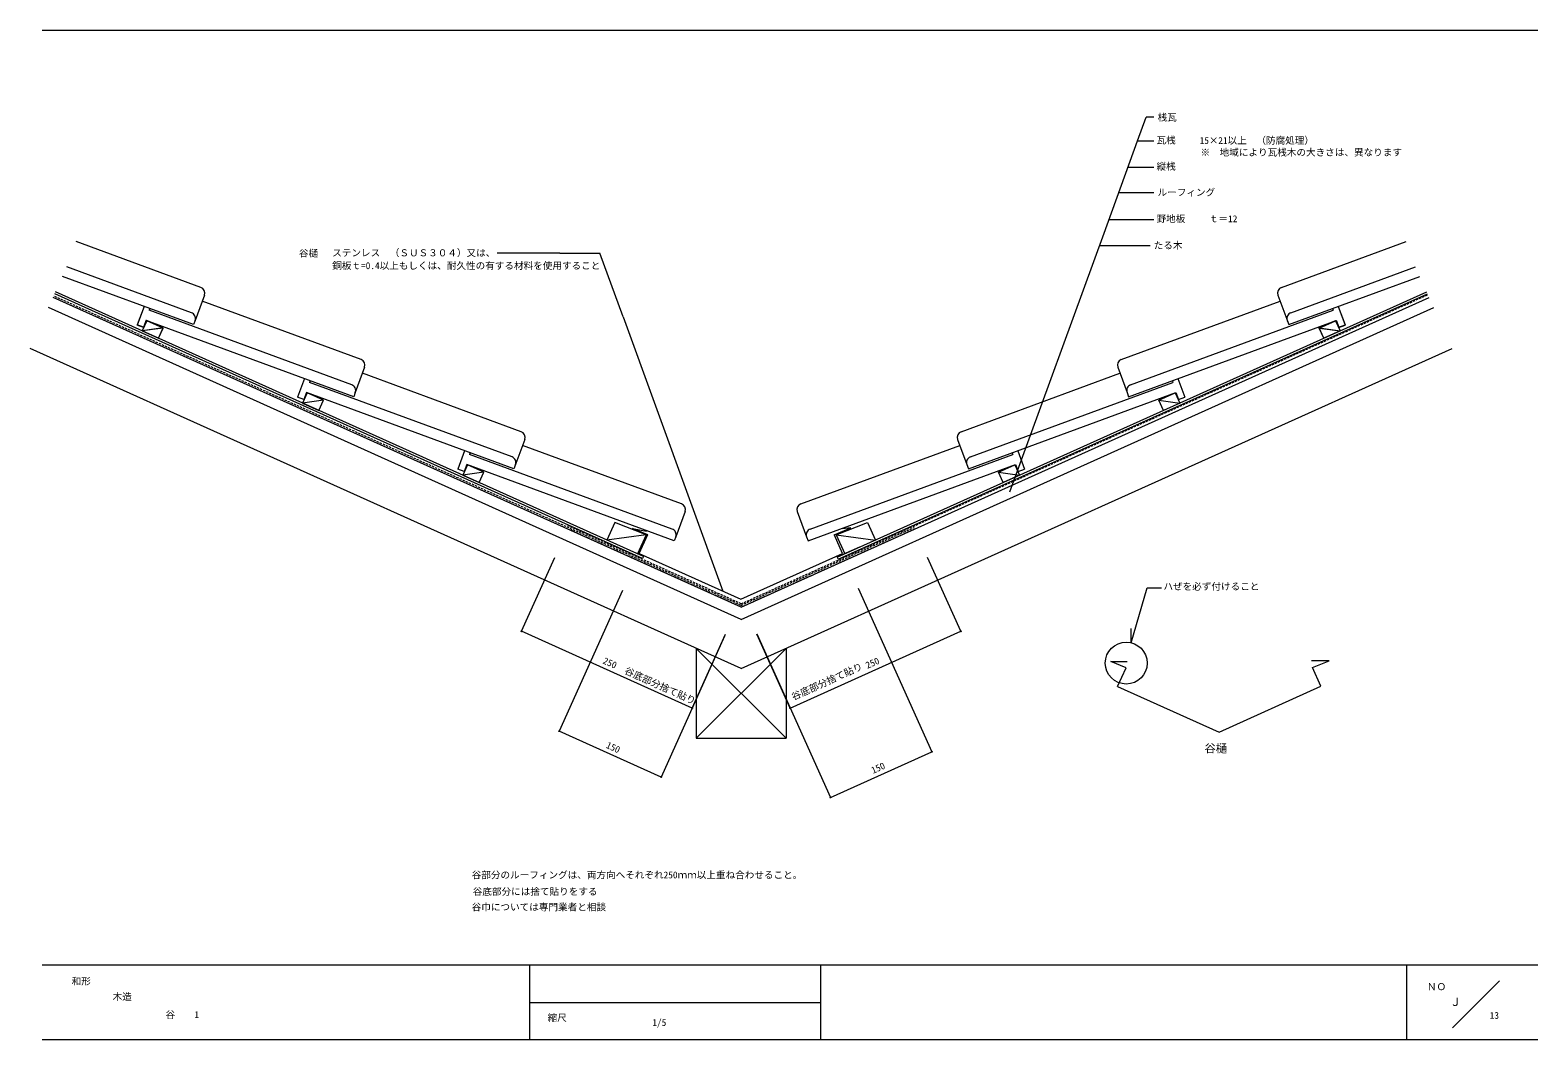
# Model space of a CAD drawing. Units: millimetres, scale not verified, with parts at other scales. Extents: x -206 to 197, y -138 to 132.
import ezdxf
from ezdxf.enums import TextEntityAlignment as Align

# ---------------------------------------------------------------- set-up
doc = ezdxf.new("R2010")
doc.units = ezdxf.units.MM
doc.header["$LTSCALE"] = 0.5
doc.header["$PDMODE"] = 32
doc.header["$PDSIZE"] = 0.25
doc.linetypes.add('DASHED1', pattern=[1.8, 1.2, -0.6])
for name, color, linetype, lineweight in [('0-0', 5, 'Continuous', 18), ('1-0', 7, 'Continuous', 18), ('1-1', 7, 'Continuous', 18), ('1-2', 7, 'Continuous', 18), ('1-3', 7, 'Continuous', 18), ('1-B', 3, 'Continuous', 18), ('1-C', 7, 'Continuous', 18)]:
    doc.layers.add(name, color=color, linetype=linetype, lineweight=lineweight)
doc.layers.add('1-5', color=7, linetype='Continuous')
doc.styles.add('ＭＳ ゴシック', font='')
doc.styles.get('ＭＳ ゴシック').set_extended_font_data('MS Gothic')

msp = doc.modelspace()

# ---------------------------------------------------------------- linework, layer by layer
at = {"layer": '0-0'}
for p, q in [((-203.2432, 131.6351), (196.7568, 131.6351)), ((196.7568, -118.3649), (-203.2433, -118.3649)), ((-72.973, -118.3649), (-72.973, -138.3649)), ((4.8649, -118.3649), (4.8649, -138.3649)), ((161.7568, -138.3649), (161.7568, -118.3649)), ((186.4865, -122.5541), (173.9189, -135.1216)), ((-72.973, -128.3649), (4.8649, -128.3649)), ((196.7568, -138.3649), (-203.2432, -138.3649))]:
    msp.add_line(p, q, dxfattribs=at)
at = {"layer": '1-0'}
for p, q in [((-42.7142, -9.6589), (-199.934, 61.0901)), ((-42.4679, -9.1117), (-199.6877, 61.6372)), ((9.3749, -9.3106), (167.0366, 61.6372)), ((9.6211, -9.8577), (167.2828, 61.0901)), ((-16.3256, -25.9201), (-201.5754, 57.4424)), ((-16.3256, -22.6303), (-200.3443, 60.1781)), ((-16.3256, -22.6303), (167.6931, 60.1781)), ((-16.3256, -25.9201), (168.9242, 57.4424)), ((-16.3256, -39.0791), (-206.4998, 46.4993)), ((-16.3256, -39.0791), (173.8486, 46.4993))]:
    msp.add_line(p, q, dxfattribs=at)
at = {"layer": '1-1'}
for p, q in [((-170.8981, 51.9896), (-175.2754, 53.9593)), ((138.247, 51.9896), (142.6242, 53.9593)), ((-170.9048, 51.9747), (-176.5132, 51.2086)), ((-170.9048, 51.9747), (-176.5132, 51.2086)), ((-170.9048, 51.9747), (-176.5132, 51.2086)), ((-170.8981, 51.9895), (-176.5065, 51.2235)), ((-170.8981, 51.9895), (-176.5064, 51.2235)), ((-170.8981, 51.9895), (-176.5064, 51.2235)), ((-170.8981, 51.9895), (-176.5064, 51.2235)), ((138.247, 51.9895), (143.8553, 51.2235)), ((138.247, 51.9895), (143.8553, 51.2235)), ((138.247, 51.9895), (143.8553, 51.2235)), ((138.247, 51.9895), (143.8553, 51.2235)), ((138.2537, 51.9747), (143.862, 51.2086)), ((138.2537, 51.9747), (143.862, 51.2086)), ((138.2537, 51.9747), (143.862, 51.2086)), ((-128.0445, 32.6875), (-133.6529, 31.9215)), ((-128.0445, 32.6875), (-133.6528, 31.9215)), ((-128.0445, 32.6875), (-133.6528, 31.9215)), ((-128.0445, 32.6875), (-133.6528, 31.9215)), ((-128.0445, 32.6875), (-132.4218, 34.6573)), ((95.3933, 32.6875), (101.0017, 31.9215)), ((95.3933, 32.6875), (101.0017, 31.9215)), ((95.3933, 32.6875), (101.0017, 31.9215)), ((95.3934, 32.6875), (99.7706, 34.6573)), ((95.3934, 32.6875), (101.0017, 31.9215)), ((99.7706, 34.6573), (101.0017, 31.9215)), ((101.0017, 31.9215), (96.6245, 29.9517)), ((-85.1842, 13.4004), (-90.7925, 12.6344)), ((-85.1842, 13.4004), (-90.7925, 12.6344)), ((-85.1842, 13.4004), (-89.5614, 15.3701)), ((52.533, 13.4004), (58.1414, 12.6344)), ((52.5331, 13.4004), (56.9103, 15.3701)), ((52.5331, 13.4004), (58.1414, 12.6344)), ((-47.9322, -6.6528), (-43.555, -8.6225)), ((-47.9322, -6.6528), (-43.555, -8.6225)), ((9.6727, -5.8868), (9.6727, -5.8868)), ((15.281, -6.6528), (10.9038, -8.6225))]:
    msp.add_line(p, q, dxfattribs=at)
for points in [[(-172.1359, 49.2389), (-170.9048, 51.9747), (-175.2821, 53.9444), (-176.5132, 51.2087)], [(-172.1359, 49.2389), (-170.9048, 51.9747), (-175.2821, 53.9444), (-176.5132, 51.2086)], [(-172.1359, 49.2389), (-170.9048, 51.9747), (-175.2821, 53.9444), (-176.5132, 51.2086)], [(-172.1292, 49.2538), (-170.8981, 51.9895), (-175.2754, 53.9593), (-176.5064, 51.2235)], [(-172.1292, 49.2538), (-170.8981, 51.9895), (-175.2754, 53.9593), (-176.5064, 51.2235)], [(139.4781, 49.2538), (138.247, 51.9895), (142.6242, 53.9593), (143.8553, 51.2235)], [(139.4781, 49.2538), (138.247, 51.9895), (142.6242, 53.9593), (143.8553, 51.2235)], [(139.4848, 49.2389), (138.2537, 51.9747), (142.6309, 53.9444), (143.862, 51.2087)], [(139.4848, 49.2389), (138.2537, 51.9747), (142.6309, 53.9444), (143.862, 51.2086)], [(139.4848, 49.2389), (138.2537, 51.9747), (142.6309, 53.9444), (143.862, 51.2086)], [(-129.2756, 29.9517), (-128.0445, 32.6875), (-132.4218, 34.6573), (-133.6528, 31.9215)], [(-129.2756, 29.9517), (-128.0445, 32.6875), (-132.4218, 34.6573), (-133.6528, 31.9215)], [(96.6245, 29.9517), (95.3933, 32.6875), (99.7706, 34.6573), (101.0017, 31.9215)], [(-86.4153, 10.6646), (-85.1842, 13.4004), (-89.5614, 15.3701), (-90.7925, 12.6344)], [(-86.4153, 10.6646), (-85.1842, 13.4004), (-89.5614, 15.3701), (-90.7925, 12.6344)], [(53.7641, 10.6646), (52.533, 13.4004), (56.9103, 15.3701), (58.1414, 12.6344)], [(53.7641, 10.6646), (52.5331, 13.4004), (56.9103, 15.3701), (58.1414, 12.6344)]]:
    msp.add_lwpolyline(points, close=True, dxfattribs=at)
for points in [[(-170.8981, 51.9895), (-175.2754, 53.9593), (-176.5065, 51.2235)], [(-170.8981, 51.9895), (-175.2754, 53.9593), (-176.5064, 51.2235)], [(138.247, 51.9895), (142.6242, 53.9593), (143.8553, 51.2235)], [(138.247, 51.9895), (142.6242, 53.9593), (143.8553, 51.2235)], [(-128.0445, 32.6875), (-132.4218, 34.6573), (-133.6529, 31.9215)], [(-128.0445, 32.6875), (-132.4218, 34.6573), (-133.6528, 31.9215)], [(96.6245, 29.9517), (95.3933, 32.6875), (99.7706, 34.6573)], [(95.3933, 32.6875), (99.7706, 34.6573), (101.0017, 31.9215)], [(95.3934, 32.6875), (99.7706, 34.6573), (101.0017, 31.9215)]]:
    msp.add_lwpolyline(points, dxfattribs=at)
at = {"layer": '1-2'}
for p, q in [((-64.8649, 72.0405), (-81.5556, 72.0405)), ((-50.1257, 0.0209), (-52.2537, -4.7081)), ((-41.7684, -3.3392), (-50.1257, 0.0209)), ((9.1173, -3.3392), (17.4745, 0.0209)), ((17.4745, 0.0209), (19.6026, -4.7081)), ((-41.7684, -3.3392), (-52.2537, -4.7081)), ((-41.7684, -3.3392), (-44.0464, -8.4014)), ((9.1173, -3.3392), (11.3953, -8.4014)), ((9.1173, -3.3392), (19.6026, -4.7081)), ((-42.4679, -9.1117), (-42.7142, -9.6589)), ((9.3749, -9.3106), (9.6211, -9.8577)), ((87.9601, -32.1664), (92.2463, -17.4709)), ((92.2463, -17.4709), (96.0898, -17.4709)), ((87.9601, -32.1664), (87.9601, -28.39)), ((-28.3256, -33.6791), (-28.3256, -57.6791)), ((-28.3256, -57.6791), (-4.3256, -33.6791)), ((-28.3256, -33.6791), (-4.3256, -57.6791)), ((-4.3256, -33.6791), (-4.3256, -57.6791)), ((-28.3256, -57.6791), (-4.3256, -57.6791))]:
    msp.add_line(p, q, dxfattribs=at)
at = {"layer": '1-2', "color": 3}
for p, q in [((-43.5878, -8.329), (-41.299, -3.2428)), ((-43.5878, -8.329), (-16.4542, -20.5392)), ((82.5372, -37.2051), (86.9513, -37.2051)), ((86.6204, -38.8467), (82.5372, -37.2051)), ((84.3581, -43.8739), (86.6204, -38.8467)), ((140.986, -37.0314), (136.201, -37.0314)), ((136.5472, -38.9599), (136.4924, -38.8381))]:
    msp.add_line(p, q, dxfattribs=at)
for points in [[(-41.3256, -3.3018), (-45.4087, -1.6602), (-41.6759, -2.3453)], [(-16.4542, -20.5392), (10.7902, -8.2792), (8.6013, -3.415), (8.5464, -3.2932), (13.0401, -1.4865), (10.7189, -1.7011)], [(138.7361, -43.8241), (136.4924, -38.8381), (140.986, -37.0314)], [(84.3581, -43.8739), (111.4918, -56.084), (138.7361, -43.8241)]]:
    msp.add_lwpolyline(points, dxfattribs=at)
at = {"layer": '1-2'}
msp.add_circle((86.6719, -37.6232), 5.6068, dxfattribs=at)
at = {"layer": '1-3'}
for p, q in [((89.717, 102.072), (91.9962, 108.3342)), ((94.0321, 108.3342), (91.9962, 108.3342)), ((89.717, 102.072), (94.0321, 102.072)), ((87.1446, 95.0045), (94.0321, 95.0045)), ((94.0321, 88.1049), (84.6334, 88.1049)), ((94.0321, 80.8987), (82.0105, 80.8987)), ((93.051, 73.9379), (79.477, 73.9379)), ((-64.8649, 72.0405), (-54.142, 72.0405)), ((-47.9249, 54.9591), (-54.142, 72.0405)), ((-47.9249, 54.9591), (-21.2276, -18.3911)), ((-75.0382, -29.1108), (-66.152, -9.3637)), ((42.387, -29.1108), (33.5008, -9.3637)), ((-48.035, -18.2115), (-64.9636, -55.8307)), ((14.9796, -17.589), (34.6637, -61.3316)), ((-29.4421, -49.629), (-75.0382, -29.1108)), ((-20.816, -30.4601), (-37.7446, -68.0792)), ((-29.4421, -49.629), (-20.5559, -29.882)), ((-12.1362, -29.7911), (7.548, -73.5337)), ((-3.2091, -49.629), (-12.0953, -29.882)), ((-3.2091, -49.629), (42.387, -29.1108)), ((-37.7446, -68.0792), (-64.9636, -55.8307)), ((7.548, -73.5337), (34.6637, -61.3316))]:
    msp.add_line(p, q, dxfattribs=at)
at = {"layer": '1-3', "linetype": 'DASHED1'}
for p, q in [((-16.3681, -22.1745), (-200.2626, 60.578)), ((-16.3256, -21.753), (167.3649, 60.9077)), ((-16.3256, -21.753), (-62.6659, -0.8999)), ((-16.3681, -22.1745), (29.9134, -1.3478))]:
    msp.add_line(p, q, dxfattribs=at)
at = {"layer": '1-3', "color": 6, "linetype": 'DASHED1'}
for p, q in [((-16.3256, -22.6303), (-61.9217, -2.1121)), ((-16.348, -22.6474), (30.0773, -1.7559))]:
    msp.add_line(p, q, dxfattribs=at)
at = {"layer": '1-3'}
msp.add_lwpolyline([(55.5452, 8.186), (80.7258, 77.369), (89.717, 102.072)], dxfattribs=at)
for p in [(-75.0382, -29.1108), (42.387, -29.1108), (-29.4421, -49.629), (-3.2091, -49.629), (-64.9636, -55.8307), (34.6637, -61.3316), (-37.7446, -68.0792), (7.548, -73.5337)]:
    msp.add_point(p, dxfattribs=at)
at = {"layer": '1-B'}
for p, q in [((-162.8013, 52.9084), (-197.8161, 65.7963)), ((-163.3357, 56.0887), (-196.6643, 68.356)), ((130.1501, 52.9084), (165.1649, 65.7963)), ((130.6845, 56.0887), (164.0131, 68.356)), ((-176.0052, 57.7684), (-177.84, 52.7837)), ((-176.0041, 57.768), (-177.8333, 52.7985)), ((-176.0041, 57.768), (-177.8332, 52.7985)), ((-174.5037, 57.2157), (-174.6804, 56.7356)), ((-120.4821, 36.7867), (-174.6804, 56.7356)), ((-174.5026, 57.2153), (-174.6737, 56.7504)), ((87.8309, 36.7867), (142.0293, 56.7356)), ((141.8514, 57.2153), (142.0226, 56.7504)), ((141.8515, 57.2153), (142.0226, 56.7504)), ((141.8525, 57.2157), (142.0293, 56.7356)), ((143.3529, 57.768), (145.1821, 52.7985)), ((143.353, 57.768), (145.1821, 52.7985)), ((143.3541, 57.7684), (145.1888, 52.7837)), ((-176.1508, 52.1619), (-177.84, 52.7837)), ((-176.144, 52.1768), (-177.8333, 52.7985)), ((-176.144, 52.1768), (-177.8332, 52.7985)), ((-175.4599, 54.0388), (-176.1508, 52.1619)), ((-175.4532, 54.0537), (-176.144, 52.1768)), ((-119.9477, 33.6064), (-175.4599, 54.0388)), ((-162.3868, 54.0345), (-162.8013, 52.9084)), ((129.7356, 54.0345), (130.153, 52.9007)), ((142.802, 54.0537), (143.4929, 52.1768)), ((142.8087, 54.0388), (143.4996, 52.1619)), ((143.4929, 52.1768), (145.1821, 52.7985)), ((143.4996, 52.1619), (145.1888, 52.7837)), ((-133.1505, 38.466), (-134.9797, 33.4965)), ((-133.1505, 38.466), (-134.9796, 33.4965)), ((-131.649, 37.9133), (-131.8201, 37.4484)), ((-131.649, 37.9133), (-131.8201, 37.4484)), ((-77.6217, 17.4996), (-131.8201, 37.4484)), ((44.9706, 17.4996), (99.169, 37.4484)), ((98.9979, 37.9133), (99.169, 37.4484)), ((98.9979, 37.9133), (99.169, 37.4484)), ((100.4993, 38.466), (102.3285, 33.4965)), ((100.4994, 38.466), (102.3285, 33.4965)), ((-133.2904, 32.8748), (-134.9797, 33.4965)), ((-133.2904, 32.8748), (-134.9796, 33.4965)), ((-132.5996, 34.7517), (-133.2904, 32.8748)), ((-132.5996, 34.7517), (-133.2904, 32.8748)), ((-77.0874, 14.3192), (-132.5996, 34.7517)), ((-119.5332, 34.7325), (-119.9477, 33.6064)), ((44.4362, 14.3192), (99.9484, 34.7517)), ((99.9484, 34.7517), (100.6393, 32.8748)), ((99.9484, 34.7517), (100.6393, 32.8748)), ((100.6393, 32.8748), (102.3285, 33.4965)), ((100.6393, 32.8748), (102.3285, 33.4965)), ((-90.2902, 19.1788), (-92.1193, 14.2094)), ((-88.7887, 18.6262), (-88.9598, 18.1613)), ((-34.7614, -1.7876), (-88.9598, 18.1613)), ((2.1103, -1.7876), (56.3086, 18.1613)), ((56.1375, 18.6262), (56.3086, 18.1613)), ((57.639, 19.1788), (59.4682, 14.2094)), ((-90.4301, 13.5876), (-92.1193, 14.2094)), ((-89.7393, 15.4645), (-90.4301, 13.5876)), ((-34.2271, -4.9679), (-89.7393, 15.4645)), ((-76.6729, 15.4454), (-77.0902, 14.3115)), ((1.5759, -4.9679), (57.0881, 15.4645)), ((44.0217, 15.4454), (44.4362, 14.3192)), ((57.0881, 15.4645), (57.779, 13.5876)), ((57.779, 13.5876), (59.4682, 14.2094)), ((-33.8126, -3.8418), (-34.2271, -4.9679)), ((1.1614, -3.8418), (1.5759, -4.9679))]:
    msp.add_line(p, q, dxfattribs=at)
msp.add_lwpolyline([(86.882, 34.7325), (87.2965, 33.6064), (142.8087, 54.0388)], dxfattribs=at)
for centre, start, end in [((-163.8883, 54.5872), 339.79262, 69.7932), ((131.2372, 54.5872), 110.2068, 200.20738), ((-121.0347, 35.2852), 339.79262, 69.7932), ((88.3835, 35.2852), 110.2068, 200.20738), ((-78.1744, 15.998), 339.79262, 69.7932), ((45.5232, 15.998), 110.2068, 200.20738), ((-35.3141, -3.2891), 339.79262, 69.7932), ((2.6629, -3.2891), 110.2068, 200.20738)]:
    msp.add_arc(centre, 1.6, start, end, dxfattribs=at)
at = {"layer": '1-C'}
for p, q in [((-160.8487, 62.8456), (-194.1773, 75.1129)), ((128.1975, 62.8456), (161.5261, 75.1129)), ((-159.8998, 60.7914), (-162.3868, 54.0345)), ((127.2487, 60.7914), (130.1501, 52.9084)), ((-117.995, 43.5435), (-160.4911, 59.1851)), ((85.3439, 43.5435), (127.8399, 59.1851)), ((-117.0462, 41.4893), (-119.5332, 34.7325)), ((84.395, 41.4893), (86.882, 34.7325)), ((-75.1348, 24.2564), (-117.6318, 39.8984)), ((42.4836, 24.2564), (84.9806, 39.8984)), ((-74.1859, 22.2022), (-77.0874, 14.3192)), ((-32.2744, 4.9693), (-74.7715, 20.6112)), ((-0.3768, 4.9693), (42.1203, 20.6112)), ((41.5347, 22.2022), (44.0217, 15.4454)), ((-31.3256, 2.9151), (-33.8126, -3.8418)), ((-1.3256, 2.9151), (1.1614, -3.8418))]:
    msp.add_line(p, q, dxfattribs=at)
for centre, start, end in [((-161.4013, 61.344), 339.79305, 69.79251), ((128.7502, 61.344), 110.20749, 200.20695), ((-118.5477, 42.042), 339.79305, 69.79251), ((85.8966, 42.042), 110.20749, 200.20695), ((-75.6874, 22.7549), 339.79305, 69.79277), ((43.0362, 22.7549), 110.20723, 200.20695), ((-32.8271, 3.4677), 339.79305, 69.79277), ((0.1759, 3.4677), 110.20723, 200.20695)]:
    msp.add_arc(centre, 1.6, start, end, dxfattribs=at)

# ---------------------------------------------------------------- texts
at = {"layer": '0-0', "color": 7, "style": 'ＭＳ ゴシック'}
for s, height, p in [('和形', 1.833, (-195.4054, -124.1757)), ('ＮＯ', 1.833, (167.1021, -125.6345)), ('木造', 1.833, (-184.4438, -128.2884)), ('Ｊ', 2.199, (173.238, -129.9766)), ('縮尺', 1.833, (-68.1081, -133.9054))]:
    msp.add_text(s, height=height, dxfattribs=at).set_placement(p, align=Align.BOTTOM_LEFT)
at = {"layer": '1-0', "style": 'ＭＳ ゴシック'}
msp.add_text('1/5', height=1.833, dxfattribs=at).set_placement((-40.0932, -135.1819), align=Align.BOTTOM_LEFT)
at = {"layer": '1-2', "style": 'ＭＳ ゴシック'}
for s, height, p in [('銅板ｔ=0.4以上もしくは、耐久性の有する材料を使用すること', 1.833, (-125.7034, 67.1845)), ('ハぜを必ず付けること', 1.833, (96.609, -18.5947)), ('谷樋', 2.199, (107.6206, -62.1963))]:
    msp.add_text(s, height=height, dxfattribs=at).set_placement(p, align=Align.BOTTOM_LEFT)
at = {"layer": '1-3', "style": 'ＭＳ ゴシック'}
for s, p in [('桟瓦', (95.067, 106.8405)), ('15×21以上\u3000（防腐処理）', (106.2978, 100.6747)), ('※\u3000地域により瓦桟木の大きさは、異なります', (106.5287, 97.4875)), ('ルーフィング', (95.0518, 86.8027)), ('谷樋', (-134.6144, 70.4975)), ('ステンレス\u3000（ＳＵＳ３０４）又は、', (-125.7034, 70.6118)), ('たる木', (94.0321, 72.601)), ('谷部分のルーフィングは、両方向へそれぞれ250ｍｍ以上重ね合わせること。', (-88.3972, -95.7425)), ('谷底部分には捨て貼りをする', (-88.1172, -100.1829)), ('谷巾については専門業者と相談', (-88.4018, -104.3349)), ('谷\u3000\u30001', (-170.2781, -133.1048)), ('13', (183.8803, -133.2973))]:
    msp.add_text(s, height=1.833, dxfattribs=at).set_placement(p, align=Align.BOTTOM_LEFT)
for s, rotation, p in [('250', 335.772, (-53.7448, -38.1445)), ('250', 24.228, (17.6739, -39.6834)), ('谷底部分捨て貼り', 335.772, (-47.9598, -40.7952)), ('谷底部分捨て貼り', 24.228, (-2.1378, -48.0917)), ('150', 335.772, (-52.8588, -60.7295)), ('150', 24.228, (19.1908, -67.7461))]:
    msp.add_text(s, height=1.833, rotation=rotation, dxfattribs=at).set_placement(p, align=Align.BOTTOM_LEFT)
at = {"layer": '1-5', "style": 'ＭＳ ゴシック'}
for s, p in [('瓦桟\u3000', (94.7647, 100.7367)), ('縦桟', (94.7663, 93.7367)), ('野地板', (94.7663, 79.7367)), ('ｔ＝12', (108.7708, 79.7367))]:
    msp.add_text(s, height=1.833, dxfattribs=at).set_placement(p, align=Align.BOTTOM_LEFT)

doc.saveas('drawing.dxf')
